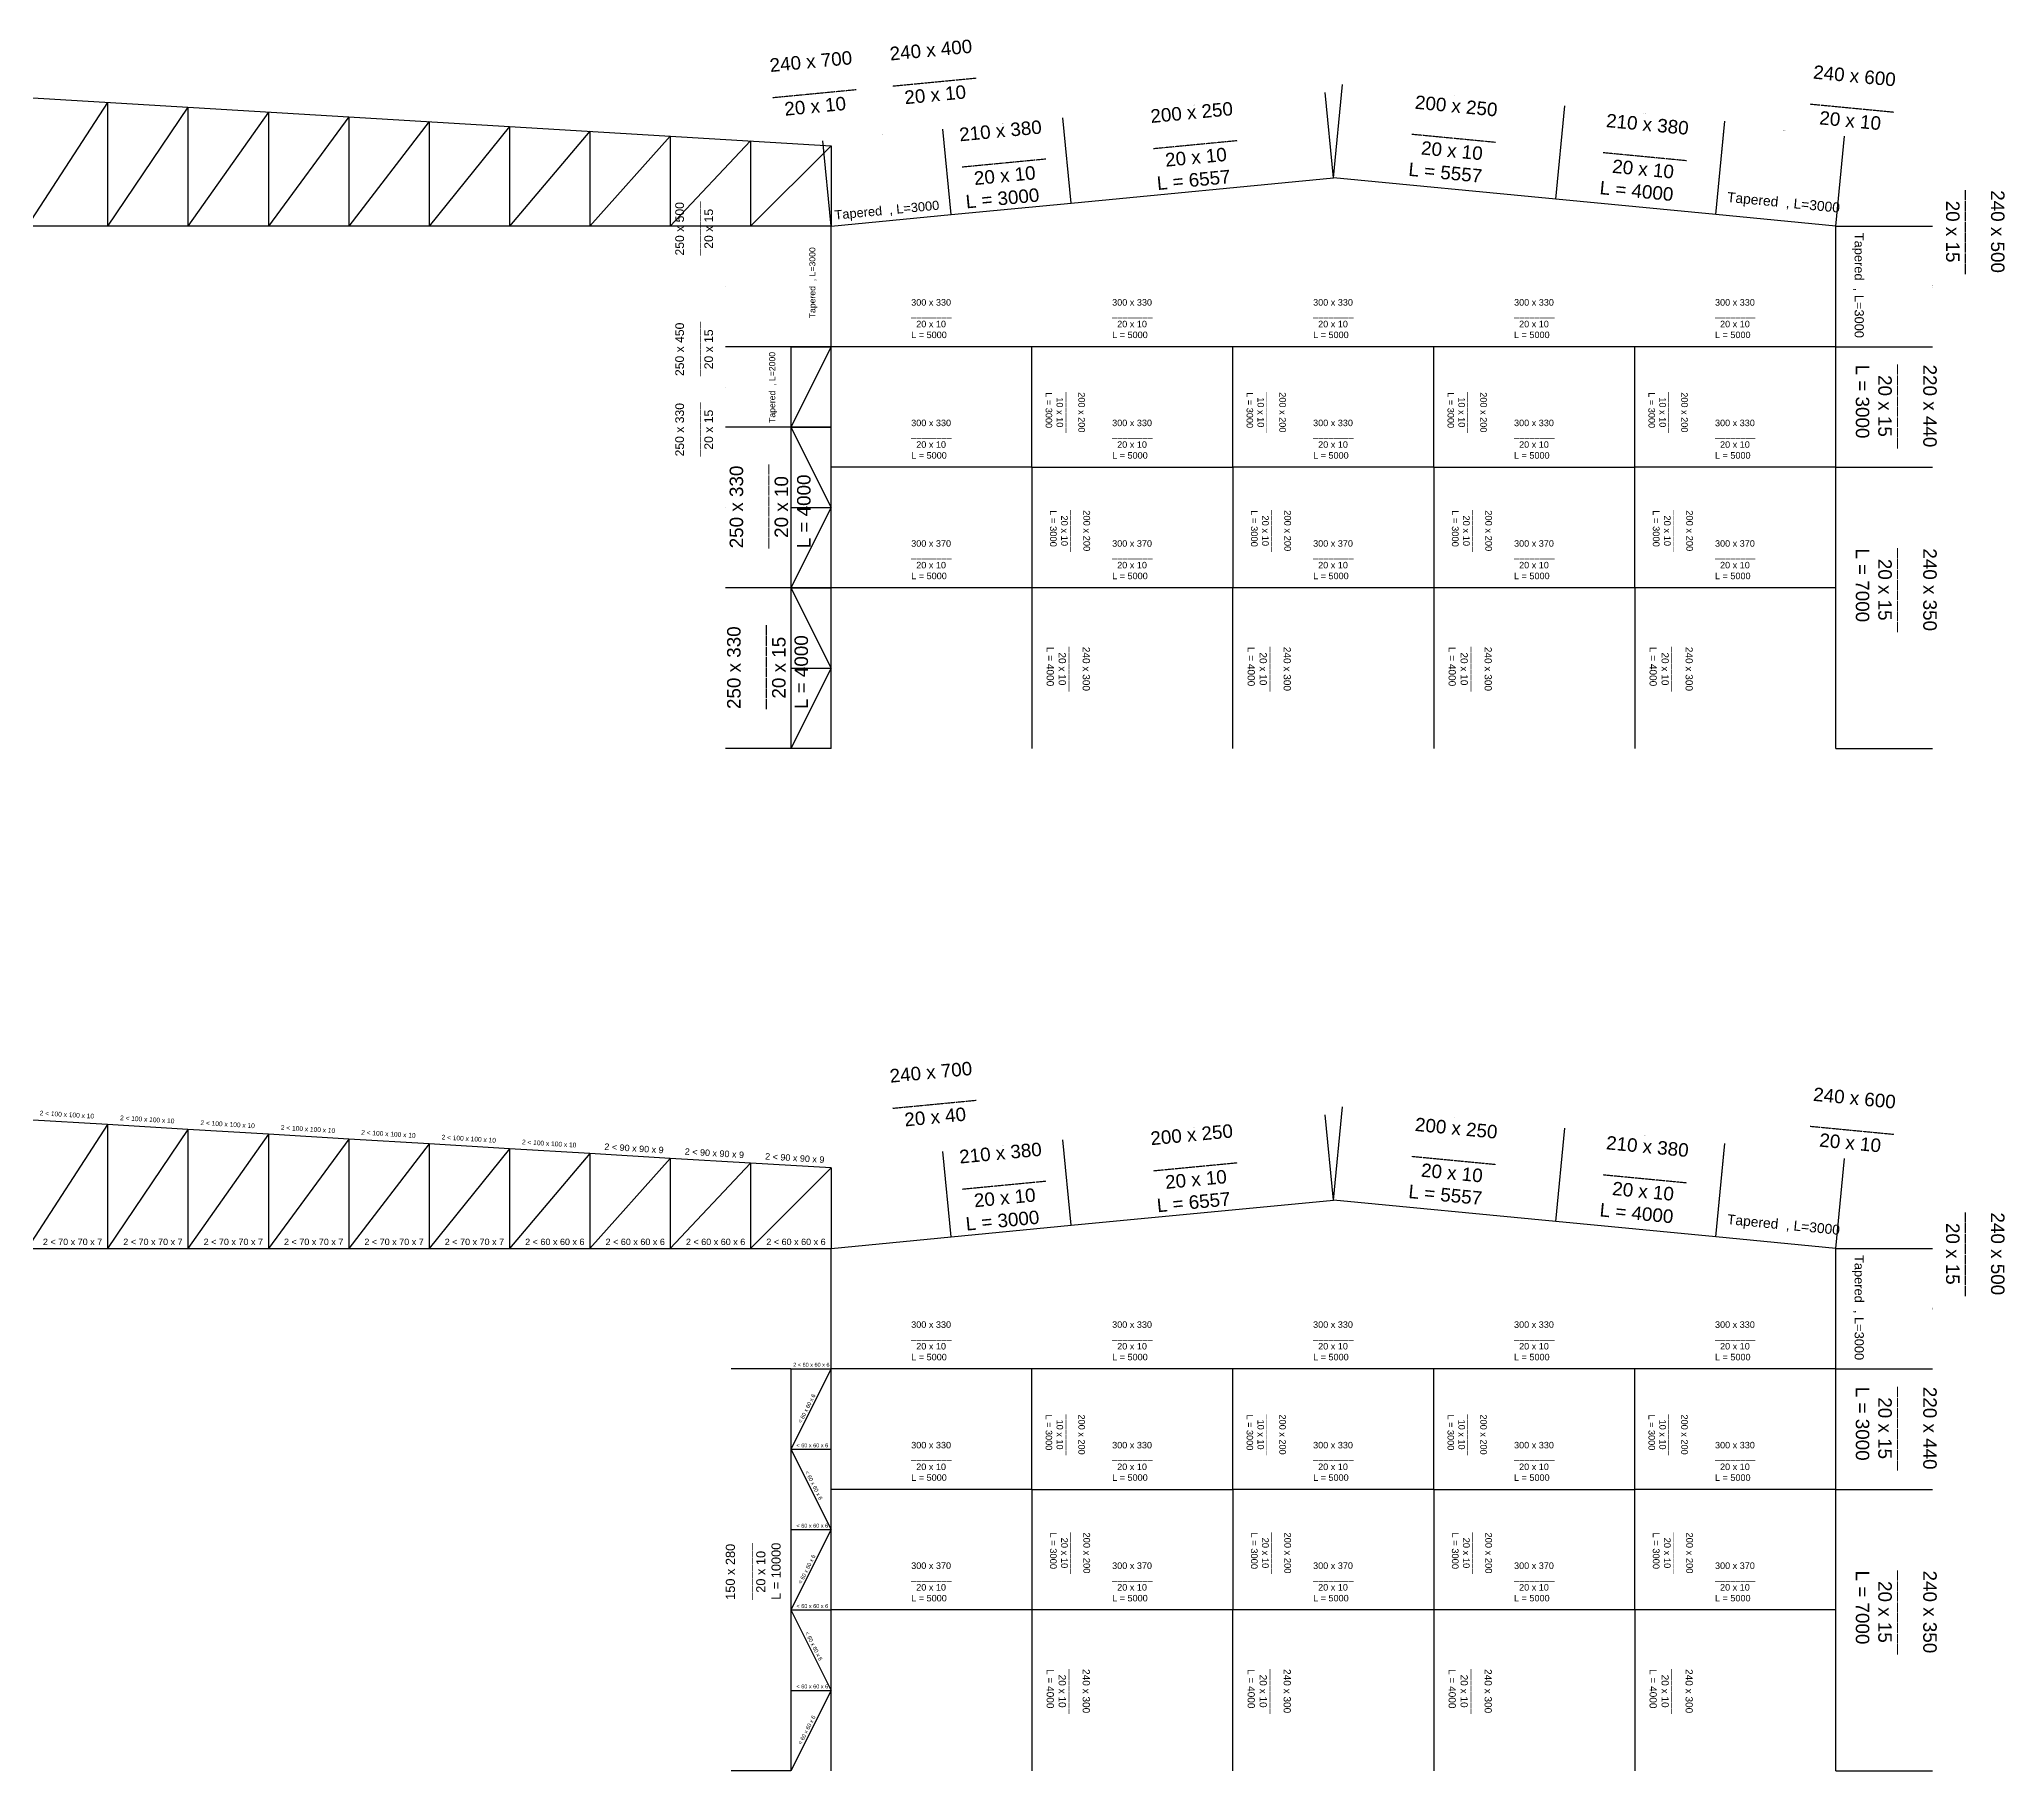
# Model space of a CAD drawing. Header units: inches. Extents: x 539545 to 636380, y 187858 to 261073.
# Drawn here: x 587478 to 636380, y 217930 to 261020 of the extents above; entities that cross this region are included whole.
import ezdxf

# ---------------------------------------------------------------- set-up
doc = ezdxf.new("R2010")
doc.units = ezdxf.units.IN
doc.header["$MEASUREMENT"] = 0
doc.layers.add('initial layout', color=7, linetype='Continuous')
doc.layers.add('sections', color=3, linetype='Continuous')
doc.styles.get("Standard").update_dxf_attribs({"font": 'arial.ttf'})
doc.dimstyles.new('section', dxfattribs={"dimtxt": 1e-05, "dimasz": 15, "dimexe": 0.0625, "dimexo": 0.0625, "dimgap": 10, "dimtad": 0, "dimtoh": 1, "dimzin": 0, "dimdsep": 46, "dimtxsty": 'Standard', "dimblk": 'OBLIQUE', "dimcen": 0.09, "dimsd1": 1, "dimsd2": 1, "dimclrd": 256, "dimclre": 256, "dimclrt": 256, "dimadec": 0, "dimazin": 0, "dimtfac": 1, "dimtofl": 0, "dimtmove": 0, "dimatfit": 3, "dimfxl": 1, "dimtfillclr": 256, "dimtolj": 1, "dimtzin": 0, "dimlwe": -1, "dimarcsym": 0})

# ---------------------------------------------------------------- blocks, each defined once
blk = doc.blocks.new('*D250')
at = {"layer": 'Defpoints', "color": 0}
for p in [(604552, 247370), (607177, 247370), (607177, 243370)]:
    blk.add_point(p, dxfattribs=at)
at = {"layer": 'sections', "transparency": 16777216}
for p, q in [((607177, 247370), (604552, 247370)), ((607177, 243370), (604552, 243370))]:
    blk.add_line(p, q, dxfattribs=at)
at = {"layer": 'sections', "transparency": 16777216, "insert": (604552, 245370), "char_height": 0.00001, "attachment_point": 5, "rotation": 90}
blk.add_mtext('\\A1;4000.00', dxfattribs=at)
blk = doc.blocks.new('_Oblique')
at = {"color": 0, "linetype": 'ByBlock', "lineweight": -2}
blk.add_line((-0.5, -0.5), (0.5, 0.5), dxfattribs=at)
blk = doc.blocks.new('*D247')
at = {"layer": 'Defpoints', "color": 0}
for p in [(609959, 258782), (607177, 256370), (610163, 256657)]:
    blk.add_point(p, dxfattribs=at)
at = {"layer": 'sections', "transparency": 16777216}
for p, q in [((610163, 256657), (609959, 258782)), ((607177, 256370), (606973, 258496))]:
    blk.add_line(p, q, dxfattribs=at)
at = {"layer": 'sections', "transparency": 16777216, "insert": (608466, 258639), "char_height": 10, "attachment_point": 5, "rotation": 5.4836}
blk.add_mtext('\\A1;3000.00', dxfattribs=at)
blk = doc.blocks.new('*D248')
at = {"layer": 'Defpoints', "color": 0}
for p in [(612946, 259069), (613150, 256944), (610163, 256657)]:
    blk.add_point(p, dxfattribs=at)
at = {"layer": 'sections', "transparency": 16777216}
for p, q in [((610163, 256657), (609959, 258782)), ((613150, 256944), (612946, 259069))]:
    blk.add_line(p, q, dxfattribs=at)
at = {"layer": 'sections', "transparency": 16777216, "insert": (611452, 258926), "char_height": 10, "attachment_point": 5, "rotation": 5.4836}
blk.add_mtext('\\A1;3000.00', dxfattribs=at)
blk = doc.blocks.new('*D249')
at = {"layer": 'Defpoints', "color": 0}
for p in [(619473, 259696), (619677, 257570), (613150, 256944)]:
    blk.add_point(p, dxfattribs=at)
at = {"layer": 'sections', "transparency": 16777216}
for p, q in [((619677, 257570), (619473, 259696)), ((613150, 256944), (612946, 259069))]:
    blk.add_line(p, q, dxfattribs=at)
at = {"layer": 'sections', "transparency": 16777216, "insert": (616209, 259382), "char_height": 10, "attachment_point": 5, "rotation": 5.4836}
blk.add_mtext('\\A1;6557.47', dxfattribs=at)
blk = doc.blocks.new('*D254')
at = {"layer": 'Defpoints', "color": 0}
for p in [(632392, 258610), (629191, 256657), (632177, 256370)]:
    blk.add_point(p, dxfattribs=at)
at = {"layer": 'sections', "transparency": 16777216}
for p, q in [((629191, 256657), (629406, 258896)), ((632177, 256370), (632392, 258610))]:
    blk.add_line(p, q, dxfattribs=at)
at = {"layer": 'sections', "transparency": 16777216, "insert": (630899, 258753), "char_height": 10, "attachment_point": 5, "rotation": 354.5164}
blk.add_mtext('\\A1;3000.00', dxfattribs=at)
blk = doc.blocks.new('*D259')
at = {"layer": 'Defpoints', "color": 0}
for p in [(625432, 259364), (625209, 257039), (629191, 256657)]:
    blk.add_point(p, dxfattribs=at)
at = {"layer": 'sections', "transparency": 16777216}
for p, q in [((625209, 257039), (625432, 259364)), ((629191, 256657), (629414, 258982))]:
    blk.add_line(p, q, dxfattribs=at)
at = {"layer": 'sections', "transparency": 16777216, "insert": (627423, 259173), "char_height": 10, "attachment_point": 5, "rotation": 354.5164}
blk.add_mtext('\\A1;4000.00', dxfattribs=at)
blk = doc.blocks.new('*D260')
at = {"layer": 'Defpoints', "color": 0}
for p in [(619900, 259896), (619677, 257570), (625209, 257039)]:
    blk.add_point(p, dxfattribs=at)
at = {"layer": 'sections', "transparency": 16777216}
for p, q in [((619677, 257570), (619900, 259896)), ((625209, 257039), (625432, 259365))]:
    blk.add_line(p, q, dxfattribs=at)
at = {"layer": 'sections', "transparency": 16777216, "insert": (622666, 259630), "char_height": 10, "attachment_point": 5, "rotation": 354.5164}
blk.add_mtext('\\A1;5557.47', dxfattribs=at)
blk = doc.blocks.new('*D264')
at = {"layer": 'Defpoints', "color": 0}
for p in [(632177, 253370), (634587, 253370), (632177, 250370)]:
    blk.add_point(p, dxfattribs=at)
at = {"layer": 'sections', "transparency": 16777216}
for p, q in [((632177, 253370), (634587, 253370)), ((632177, 250370), (634587, 250370))]:
    blk.add_line(p, q, dxfattribs=at)
at = {"layer": 'sections', "transparency": 16777216, "insert": (634587, 251870), "char_height": 10, "attachment_point": 5, "rotation": 90}
blk.add_mtext('\\A1;3000.00', dxfattribs=at)
blk = doc.blocks.new('*D265')
at = {"layer": 'Defpoints', "color": 0}
for p in [(632177, 256370), (634587, 256370), (632177, 253370)]:
    blk.add_point(p, dxfattribs=at)
at = {"layer": 'sections', "transparency": 16777216}
for p, q in [((632177, 256370), (634587, 256370)), ((632177, 253370), (634587, 253370))]:
    blk.add_line(p, q, dxfattribs=at)
at = {"layer": 'sections', "transparency": 16777216, "insert": (634587, 254870), "char_height": 10, "attachment_point": 5, "rotation": 90}
blk.add_mtext('\\A1;3000.00', dxfattribs=at)
blk = doc.blocks.new('*D266')
at = {"layer": 'Defpoints', "color": 0}
for p in [(604552, 251370), (607177, 251370), (607177, 247370)]:
    blk.add_point(p, dxfattribs=at)
at = {"layer": 'sections', "transparency": 16777216}
for p, q in [((607177, 251370), (604552, 251370)), ((607177, 247370), (604552, 247370))]:
    blk.add_line(p, q, dxfattribs=at)
at = {"layer": 'sections', "transparency": 16777216, "insert": (604552, 249370), "char_height": 10, "attachment_point": 5, "rotation": 90}
blk.add_mtext('\\A1;4000.00', dxfattribs=at)
blk = doc.blocks.new('*D267')
at = {"layer": 'Defpoints', "color": 0}
for p in [(604552, 253370), (607177, 253370), (607177, 251370)]:
    blk.add_point(p, dxfattribs=at)
at = {"layer": 'sections', "transparency": 16777216}
for p, q in [((607177, 253370), (604552, 253370)), ((607177, 251370), (604552, 251370))]:
    blk.add_line(p, q, dxfattribs=at)
at = {"layer": 'sections', "transparency": 16777216, "insert": (604552, 252370), "char_height": 10, "attachment_point": 5, "rotation": 90}
blk.add_mtext('\\A1;2000.00', dxfattribs=at)
blk = doc.blocks.new('*D268')
at = {"layer": 'Defpoints', "color": 0}
for p in [(604552, 256370), (607177, 256370), (607177, 253370)]:
    blk.add_point(p, dxfattribs=at)
at = {"layer": 'sections', "transparency": 16777216}
for p, q in [((607177, 256370), (604552, 256370)), ((607177, 253370), (604552, 253370))]:
    blk.add_line(p, q, dxfattribs=at)
at = {"layer": 'sections', "transparency": 16777216, "insert": (604552, 254870), "char_height": 10, "attachment_point": 5, "rotation": 90}
blk.add_mtext('\\A1;3000.00', dxfattribs=at)
blk = doc.blocks.new('*D270')
at = {"layer": 'Defpoints', "color": 0}
for p in [(632177, 250370), (634587, 250370), (632177, 243370)]:
    blk.add_point(p, dxfattribs=at)
at = {"layer": 'sections', "transparency": 16777216}
for p, q in [((632177, 250370), (634587, 250370)), ((632177, 243370), (634587, 243370))]:
    blk.add_line(p, q, dxfattribs=at)
at = {"layer": 'sections', "transparency": 16777216, "insert": (634587, 246870), "char_height": 10, "attachment_point": 5, "rotation": 90}
blk.add_mtext('\\A1;7000.00', dxfattribs=at)
blk = doc.blocks.new('*D273')
at = {"layer": 'Defpoints', "color": 0}
for p in [(612946, 233629), (613150, 231504), (610163, 231217)]:
    blk.add_point(p, dxfattribs=at)
at = {"layer": 'sections', "transparency": 16777216}
for p, q in [((610163, 231217), (609959, 233342)), ((613150, 231504), (612946, 233629))]:
    blk.add_line(p, q, dxfattribs=at)
at = {"layer": 'sections', "transparency": 16777216, "insert": (611452, 233486), "char_height": 10, "attachment_point": 5, "rotation": 5.4836}
blk.add_mtext('\\A1;3000.00', dxfattribs=at)
blk = doc.blocks.new('*D274')
at = {"layer": 'Defpoints', "color": 0}
for p in [(619473, 234256), (619677, 232130), (613150, 231504)]:
    blk.add_point(p, dxfattribs=at)
at = {"layer": 'sections', "transparency": 16777216}
for p, q in [((619677, 232130), (619473, 234256)), ((613150, 231504), (612946, 233629))]:
    blk.add_line(p, q, dxfattribs=at)
at = {"layer": 'sections', "transparency": 16777216, "insert": (616209, 233942), "char_height": 10, "attachment_point": 5, "rotation": 5.4836}
blk.add_mtext('\\A1;6557.47', dxfattribs=at)
blk = doc.blocks.new('*D275')
at = {"layer": 'Defpoints', "color": 0}
for p in [(632392, 233170), (629191, 231217), (632177, 230930)]:
    blk.add_point(p, dxfattribs=at)
at = {"layer": 'sections', "transparency": 16777216}
for p, q in [((629191, 231217), (629406, 233456)), ((632177, 230930), (632392, 233170))]:
    blk.add_line(p, q, dxfattribs=at)
at = {"layer": 'sections', "transparency": 16777216, "insert": (630899, 233313), "char_height": 10, "attachment_point": 5, "rotation": 354.5164}
blk.add_mtext('\\A1;3000.00', dxfattribs=at)
blk = doc.blocks.new('*D279')
at = {"layer": 'Defpoints', "color": 0}
for p in [(625432, 233924), (625209, 231599), (629191, 231217)]:
    blk.add_point(p, dxfattribs=at)
at = {"layer": 'sections', "transparency": 16777216}
for p, q in [((625209, 231599), (625432, 233924)), ((629191, 231217), (629414, 233542))]:
    blk.add_line(p, q, dxfattribs=at)
at = {"layer": 'sections', "transparency": 16777216, "insert": (627423, 233733), "char_height": 10, "attachment_point": 5, "rotation": 354.5164}
blk.add_mtext('\\A1;4000.00', dxfattribs=at)
blk = doc.blocks.new('*D281')
at = {"layer": 'Defpoints', "color": 0}
for p in [(619900, 234455), (619677, 232130), (625209, 231599)]:
    blk.add_point(p, dxfattribs=at)
at = {"layer": 'sections', "transparency": 16777216}
for p, q in [((619677, 232130), (619900, 234456)), ((625209, 231599), (625432, 233924))]:
    blk.add_line(p, q, dxfattribs=at)
at = {"layer": 'sections', "transparency": 16777216, "insert": (622666, 234190), "char_height": 10, "attachment_point": 5, "rotation": 354.5164}
blk.add_mtext('\\A1;5557.47', dxfattribs=at)
blk = doc.blocks.new('*D282')
at = {"layer": 'Defpoints', "color": 0}
for p in [(632177, 227930), (634587, 227930), (632177, 224930)]:
    blk.add_point(p, dxfattribs=at)
at = {"layer": 'sections', "transparency": 16777216}
for p, q in [((632177, 227930), (634587, 227930)), ((632177, 224930), (634587, 224930))]:
    blk.add_line(p, q, dxfattribs=at)
at = {"layer": 'sections', "transparency": 16777216, "insert": (634587, 226430), "char_height": 10, "attachment_point": 5, "rotation": 90}
blk.add_mtext('\\A1;3000.00', dxfattribs=at)
blk = doc.blocks.new('*D283')
at = {"layer": 'Defpoints', "color": 0}
for p in [(632177, 230930), (634587, 230930), (632177, 227930)]:
    blk.add_point(p, dxfattribs=at)
at = {"layer": 'sections', "transparency": 16777216}
for p, q in [((632177, 230930), (634587, 230930)), ((632177, 227930), (634587, 227930))]:
    blk.add_line(p, q, dxfattribs=at)
at = {"layer": 'sections', "transparency": 16777216, "insert": (634587, 229430), "char_height": 10, "attachment_point": 5, "rotation": 90}
blk.add_mtext('\\A1;3000.00', dxfattribs=at)
blk = doc.blocks.new('*D292')
at = {"layer": 'Defpoints', "color": 0}
for p in [(632177, 224930), (634587, 224930), (632177, 217930)]:
    blk.add_point(p, dxfattribs=at)
at = {"layer": 'sections', "transparency": 16777216}
for p, q in [((632177, 224930), (634587, 224930)), ((632177, 217930), (634587, 217930))]:
    blk.add_line(p, q, dxfattribs=at)
at = {"layer": 'sections', "transparency": 16777216, "insert": (634587, 221430), "char_height": 10, "attachment_point": 5, "rotation": 90}
blk.add_mtext('\\A1;7000.00', dxfattribs=at)
blk = doc.blocks.new('*D296')
at = {"layer": 'Defpoints', "color": 0}
for p in [(604690, 227930), (606177, 227930), (606177, 217930)]:
    blk.add_point(p, dxfattribs=at)
at = {"layer": 'sections', "transparency": 16777216}
for p, q in [((606177, 227930), (604690, 227930)), ((606177, 217930), (604690, 217930))]:
    blk.add_line(p, q, dxfattribs=at)
at = {"layer": 'sections', "transparency": 16777216, "insert": (604690, 222930), "char_height": 10, "attachment_point": 5, "rotation": 90}
blk.add_mtext('\\A1;10000.00', dxfattribs=at)

msp = doc.modelspace()

# ---------------------------------------------------------------- linework, layer by layer
at = {"layer": 'initial layout'}
for p, q in [((587176.999, 259570.366), (607176.999, 258370.366)), ((589176.999, 259450.366), (587176.999, 256370.366)), ((589176.999, 259450.366), (589176.999, 256370.366)), ((591176.999, 259330.366), (589176.999, 256370.366)), ((591176.999, 259330.366), (591176.999, 256370.366)), ((593176.999, 259210.366), (591176.999, 256370.366)), ((593176.999, 259210.366), (593176.999, 256370.366)), ((595176.999, 259090.366), (593176.999, 256370.366)), ((595176.999, 259090.366), (595176.999, 256370.366)), ((597176.999, 258970.366), (595176.999, 256370.366)), ((597176.999, 258970.366), (597176.999, 256370.366)), ((599176.999, 258850.366), (597176.999, 256370.366)), ((599176.999, 258850.366), (599176.999, 256370.366)), ((601176.999, 258730.366), (599176.999, 256370.366)), ((601176.999, 258730.366), (601176.999, 256370.366)), ((603176.999, 258610.366), (601176.999, 256370.366)), ((603176.999, 258610.366), (603176.999, 256370.366)), ((605176.999, 258490.366), (603176.999, 256370.366)), ((605176.999, 258490.366), (605176.999, 256370.366)), ((607176.999, 258370.366), (605176.999, 256370.366)), ((607176.999, 258370.366), (607176.999, 256370.366)), ((613149.541, 256943.73), (619676.999, 257570.366)), ((625209.034, 257039.291), (619676.999, 257570.366)), ((610163.27, 256657.048), (613149.541, 256943.73)), ((629190.728, 256657.048), (625209.034, 257039.291)), ((607176.999, 256370.366), (567176.999, 256370.366)), ((607176.999, 256370.366), (610163.27, 256657.048)), ((607176.999, 253370.366), (607176.999, 256370.366)), ((632176.999, 256370.366), (629190.728, 256657.048)), ((632176.999, 253370.366), (632176.999, 256370.366)), ((606176.999, 253370.366), (607176.999, 253370.366)), ((607176.999, 253370.366), (606176.999, 251370.366)), ((606176.999, 253370.366), (606176.999, 243370.366)), ((606176.999, 253370.366), (606176.999, 243370.366)), ((607176.999, 251370.366), (607176.999, 253370.366)), ((612176.999, 253370.366), (607176.999, 253370.366)), ((612176.999, 250370.366), (612176.999, 253370.366)), ((617176.999, 253370.366), (612176.999, 253370.366)), ((617176.999, 250370.366), (617176.999, 253370.366)), ((622176.999, 253370.366), (617176.999, 253370.366)), ((622176.999, 250370.366), (622176.999, 253370.366)), ((627176.999, 253370.366), (622176.999, 253370.366)), ((627176.999, 250370.366), (627176.999, 253370.366)), ((632176.999, 253370.366), (627176.999, 253370.366)), ((632176.999, 250370.366), (632176.999, 253370.366)), ((606176.999, 251370.366), (607176.999, 251370.366)), ((606176.999, 251370.366), (607176.999, 249370.366)), ((607176.999, 247370.366), (607176.999, 251370.366)), ((612176.999, 250370.366), (607176.999, 250370.366)), ((612176.999, 250370.366), (612176.999, 247370.366)), ((612176.999, 250370.366), (612176.999, 247370.366)), ((612176.999, 250370.366), (617176.999, 250370.366)), ((617176.999, 250370.366), (617176.999, 247370.366)), ((617176.999, 250370.366), (617176.999, 247370.366)), ((622176.999, 250370.366), (617176.999, 250370.366)), ((622176.999, 250370.366), (622176.999, 247370.366)), ((622176.999, 250370.366), (622176.999, 247370.366)), ((622176.999, 250370.366), (627176.999, 250370.366)), ((632176.999, 250370.366), (627176.999, 250370.366)), ((627176.999, 247370.366), (627176.999, 250370.366)), ((632176.999, 243370.366), (632176.999, 250370.366)), ((606176.999, 249370.366), (607176.999, 249370.366)), ((607176.999, 249370.366), (606176.999, 247370.366)), ((606176.999, 247370.366), (605176.999, 247370.366)), ((606176.999, 247370.366), (607176.999, 247370.366)), ((606176.999, 247370.366), (607176.999, 245370.366)), ((607176.999, 243370.366), (607176.999, 247370.366)), ((612176.999, 247370.366), (607176.999, 247370.366)), ((612176.999, 247370.366), (612176.999, 243370.366)), ((617176.999, 247370.366), (612176.999, 247370.366)), ((617176.999, 243370.366), (617176.999, 247370.366)), ((622176.999, 247370.366), (617176.999, 247370.366)), ((622176.999, 247370.366), (622176.999, 243370.366)), ((627176.999, 247370.366), (622176.999, 247370.366)), ((632176.999, 247370.366), (627176.999, 247370.366)), ((627176.999, 247370.366), (627176.999, 243370.366)), ((606176.999, 245370.366), (607176.999, 245370.366)), ((607176.999, 245370.366), (606176.999, 243370.366)), ((589176.999, 234010.301), (587176.999, 234130.301)), ((589176.999, 234010.301), (587176.999, 230930.301)), ((589176.999, 234010.301), (589176.999, 230930.301)), ((591176.999, 233890.301), (589176.999, 234010.301)), ((591176.999, 233890.301), (589176.999, 230930.301)), ((591176.999, 233890.301), (591176.999, 230930.301)), ((593176.999, 233770.301), (591176.999, 233890.301)), ((593176.999, 233770.301), (591176.999, 230930.301)), ((593176.999, 233770.301), (593176.999, 230930.301)), ((595176.999, 233650.301), (593176.999, 233770.301)), ((595176.999, 233650.301), (593176.999, 230930.301)), ((595176.999, 233650.301), (595176.999, 230930.301)), ((597176.999, 233530.301), (595176.999, 233650.301)), ((597176.999, 233530.301), (595176.999, 230930.301)), ((597176.999, 233530.301), (597176.999, 230930.301)), ((599176.999, 233410.301), (597176.999, 233530.301)), ((599176.999, 233410.301), (597176.999, 230930.301)), ((599176.999, 233410.301), (599176.999, 230930.301)), ((601176.999, 233290.301), (599176.999, 233410.301)), ((601176.999, 233290.301), (599176.999, 230930.301)), ((601176.999, 233290.301), (601176.999, 230930.301)), ((603176.999, 233170.301), (601176.999, 233290.301)), ((603176.999, 233170.301), (601176.999, 230930.301)), ((603176.999, 233170.301), (603176.999, 230930.301)), ((605176.999, 233050.301), (603176.999, 233170.301)), ((605176.999, 233050.301), (603176.999, 230930.301)), ((605176.999, 233050.301), (605176.999, 230930.301)), ((607176.999, 232930.301), (605176.999, 233050.301)), ((607176.999, 232930.301), (605176.999, 230930.301)), ((607176.999, 232930.301), (607176.999, 230930.301)), ((613149.541, 231503.665), (619676.999, 232130.301)), ((625209.034, 231599.225), (619676.999, 232130.301)), ((610163.27, 231216.983), (613149.541, 231503.665)), ((629190.728, 231216.983), (625209.034, 231599.225)), ((587176.999, 230930.301), (589176.999, 230930.301)), ((589176.999, 230930.301), (591176.999, 230930.301)), ((591176.999, 230930.301), (593176.999, 230930.301)), ((593176.999, 230930.301), (595176.999, 230930.301)), ((595176.999, 230930.301), (597176.999, 230930.301)), ((597176.999, 230930.301), (599176.999, 230930.301)), ((599176.999, 230930.301), (601176.999, 230930.301)), ((601176.999, 230930.301), (603176.999, 230930.301)), ((603176.999, 230930.301), (605176.999, 230930.301)), ((605176.999, 230930.301), (607176.999, 230930.301)), ((607176.999, 230930.301), (610163.27, 231216.983)), ((607176.999, 227930.301), (607176.999, 230930.301)), ((632176.999, 230930.301), (629190.728, 231216.983)), ((632176.999, 227930.301), (632176.999, 230930.301)), ((606176.999, 227930.301), (607176.999, 227930.301)), ((607176.999, 227930.301), (606176.999, 225930.301)), ((606176.999, 227930.301), (606176.999, 217930.301)), ((606176.999, 227930.301), (606176.999, 217930.301)), ((607176.999, 225930.301), (607176.999, 227930.301)), ((612176.999, 227930.301), (607176.999, 227930.301)), ((612176.999, 224930.301), (612176.999, 227930.301)), ((617176.999, 227930.301), (612176.999, 227930.301)), ((617176.999, 224930.301), (617176.999, 227930.301)), ((622176.999, 227930.301), (617176.999, 227930.301)), ((622176.999, 224930.301), (622176.999, 227930.301)), ((627176.999, 227930.301), (622176.999, 227930.301)), ((627176.999, 224930.301), (627176.999, 227930.301)), ((632176.999, 227930.301), (627176.999, 227930.301)), ((632176.999, 224930.301), (632176.999, 227930.301)), ((606176.999, 225930.301), (607176.999, 225930.301)), ((606176.999, 225930.301), (607176.999, 223930.301)), ((607176.999, 221930.301), (607176.999, 225930.301)), ((612176.999, 224930.301), (607176.999, 224930.301)), ((612176.999, 224930.301), (612176.999, 221930.301)), ((612176.999, 224930.301), (612176.999, 221930.301)), ((612176.999, 224930.301), (617176.999, 224930.301)), ((622176.999, 224930.301), (617176.999, 224930.301)), ((617176.999, 224930.301), (617176.999, 221930.301)), ((617176.999, 224930.301), (617176.999, 221930.301)), ((622176.999, 224930.301), (622176.999, 221930.301)), ((622176.999, 224930.301), (622176.999, 221930.301)), ((622176.999, 224930.301), (627176.999, 224930.301)), ((632176.999, 224930.301), (627176.999, 224930.301)), ((627176.999, 221930.301), (627176.999, 224930.301)), ((632176.999, 217930.301), (632176.999, 224930.301)), ((606176.999, 223930.301), (607176.999, 223930.301)), ((607176.999, 223930.301), (606176.999, 221930.301)), ((606176.999, 221930.301), (607176.999, 221930.301)), ((606176.999, 221930.301), (607176.999, 219930.301)), ((612176.999, 221930.301), (607176.999, 221930.301)), ((607176.999, 217930.301), (607176.999, 221930.301)), ((612176.999, 221930.301), (612176.999, 217930.301)), ((617176.999, 221930.301), (612176.999, 221930.301)), ((622176.999, 221930.301), (617176.999, 221930.301)), ((617176.999, 217930.301), (617176.999, 221930.301)), ((622176.999, 221930.301), (622176.999, 217930.301)), ((627176.999, 221930.301), (622176.999, 221930.301)), ((632176.999, 221930.301), (627176.999, 221930.301)), ((627176.999, 221930.301), (627176.999, 217930.301)), ((606176.999, 219930.301), (607176.999, 219930.301)), ((607176.999, 219930.301), (606176.999, 217930.301))]:
    msp.add_line(p, q, dxfattribs=at)

# ---------------------------------------------------------------- texts
at = {"layer": 'sections'}
for s, height, rotation, p in [('Tapered  , L=3000', 228.35228, 5.4835904, (607275.231, 256531.571)), ('Tapered  , L=3000', 246.10008, 354.5164096, (629462.167, 256974.898)), ('Tapered  , L=3000', 154.26103, 90, (606788.584, 254077.266)), ('Tapered  , L=3000', 228.35228, 270, (632645.485, 256203.319)), ('Tapered  , L=2000', 154.26103, 90, (605788.97, 251473.06)), ('2 < 100 x 100 x 10', 117.42551, 356.5663696, (587484.757, 234240.872)), ('2 < 100 x 100 x 10', 117.42551, 356.5663696, (589484.757, 234120.872)), ('2 < 100 x 100 x 10', 117.42551, 356.5663696, (591484.757, 234000.872)), ('2 < 100 x 100 x 10', 117.42551, 356.5663696, (593484.757, 233880.872)), ('2 < 100 x 100 x 10', 117.42551, 356.5663696, (595484.757, 233760.872)), ('2 < 100 x 100 x 10', 117.42551, 356.5663696, (597484.757, 233640.872)), ('2 < 100 x 100 x 10', 117.42551, 356.5663696, (599484.757, 233520.872)), ('2 < 90 x 90 x 9', 160.41277, 356.5663696, (601533.74, 233383.139)), ('2 < 90 x 90 x 9', 160.41277, 356.5663696, (603533.74, 233263.139)), ('2 < 90 x 90 x 9', 160.41277, 356.5663696, (605533.74, 233143.139)), ('Tapered  , L=3000', 246.10008, 354.5164096, (629462.167, 231534.832)), ('2 < 70 x 70 x 7', 160.41277, 0, (587566.666, 231011.684)), ('2 < 70 x 70 x 7', 160.41277, 0, (589566.666, 231011.684)), ('2 < 70 x 70 x 7', 160.41277, 0, (591566.666, 231011.684)), ('2 < 70 x 70 x 7', 160.41277, 0, (593566.666, 231011.684)), ('2 < 70 x 70 x 7', 160.41277, 0, (595566.666, 231011.684)), ('2 < 70 x 70 x 7', 160.41277, 0, (597566.666, 231011.684)), ('2 < 60 x 60 x 6', 160.41277, 0, (599566.666, 231011.684)), ('2 < 60 x 60 x 6', 160.41277, 0, (601566.666, 231011.684)), ('2 < 60 x 60 x 6', 160.41277, 0, (603566.666, 231011.684)), ('2 < 60 x 60 x 6', 160.41277, 0, (605566.666, 231011.684)), ('Tapered  , L=3000', 228.35228, 270, (632645.485, 230763.253)), ('2 < 60 x 60 x 6', 98.14202, 0, (606236.451, 227983.751)), (' < 60 x 60 x 6', 98.14202, 63.4349488, (606425.369, 226534.59)), (' < 60 x 60 x 6', 98.14202, 0, (606279.45, 225978.497)), (' < 60 x 60 x 6', 98.14202, 296.5650512, (606512.876, 225396.676)), (' < 60 x 60 x 6', 98.14202, 0, (606279.45, 223978.497)), (' < 60 x 60 x 6', 98.14202, 63.4349488, (606425.369, 222534.59)), (' < 60 x 60 x 6', 98.14202, 0, (606279.45, 221978.497)), (' < 60 x 60 x 6', 98.14202, 296.5650512, (606512.876, 221396.676)), (' < 60 x 60 x 6', 98.14202, 0, (606279.45, 219978.497)), (' < 60 x 60 x 6', 98.14202, 63.4349488, (606425.369, 218534.59))]:
    msp.add_text(s, height=height, rotation=rotation, dxfattribs=at).set_placement(p)
at = {"layer": 'sections', "attachment_point": 1}
for s, width, gutter_width, insert, char_height, rotation in [('240 x 700\\P________\\P  20 x 10', 2043.53838, 1676.963, (605635.166, 260538.534), 335.3927, 5.4835904), ('240 x 400\\P________\\P  20 x 10', 2043.53838, 1676.963, (608621.431, 260825.279), 335.3927, 5.4835904), ('240 x 600\\P________\\P  20 x 10', 2043.53838, 1676.963, (631635.28, 260376.675), 335.3927, 354.5164096), ('200 x 250\\P________\\P  20 x 10\\PL = 6557', 2043.53838, 1676.963, (615109.236, 259270.215), 335.3927, 5.4835904), ('200 x 250\\P________\\P  20 x 10\\PL = 5557', 2043.53838, 1676.963, (621725.632, 259627.73), 335.3927, 354.5164096), ('210 x 380\\P________\\P  20 x 10\\PL = 3000', 2043.53838, 1676.963, (610352.371, 258813.556), 335.3927, 5.4835904), ('210 x 380\\P________\\P  20 x 10\\PL = 4000', 2043.53838, 1676.963, (626482.496, 259171.071), 335.3927, 354.5164096), ('240 x 500\\P________\\P  20 x 15', 2043.53838, 1676.963, (636374.704, 257263.278), 335.3927, 270), ('250 x 500\\P________\\P  20 x 15', 1320.51882, 1083.641, (603301.658, 255638.901), 216.7282, 90), ('250 x 450\\P________\\P  20 x 15', 1320.51882, 1083.641, (603301.72, 252638.901), 216.7282, 90), ('220 x 440\\P________\\P  20 x 15\\PL = 3000', 2043.53838, 1676.963, (634688.07, 252923.461), 335.3927, 270), ('250 x 330\\P________\\P  20 x 15', 1320.51882, 1083.641, (603301.72, 250638.901), 216.7282, 90), ('200 x 200\\P________\\P  10 x 10\\PL = 3000', 993.66214, 815.417, (613494.842, 252235.89), 163.0833, 270), ('200 x 200\\P________\\P  10 x 10\\PL = 3000', 993.66214, 815.417, (618494.842, 252235.89), 163.0833, 270), ('200 x 200\\P________\\P  10 x 10\\PL = 3000', 993.66214, 815.417, (623494.842, 252235.89), 163.0833, 270), ('200 x 200\\P________\\P  10 x 10\\PL = 3000', 993.66214, 815.417, (628494.842, 252235.89), 163.0833, 270), ('250 x 330\\P________\\P  20 x 10\\PL = 4000', 2043.53838, 1676.963, (604654.577, 248351.954), 335.3927, 90), ('200 x 200\\P________\\P  20 x 10\\PL = 3000', 1013.75745, 831.907, (613623.266, 249299.414), 166.3814, 270), ('200 x 200\\P________\\P  20 x 10\\PL = 3000', 1013.75745, 831.907, (618623.266, 249299.414), 166.3814, 270), ('200 x 200\\P________\\P  20 x 10\\PL = 3000', 1013.75745, 831.907, (623623.266, 249299.414), 166.3814, 270), ('200 x 200\\P________\\P  20 x 10\\PL = 3000', 1013.75745, 831.907, (628623.266, 249299.414), 166.3814, 270), ('240 x 350\\P________\\P  20 x 15\\PL = 7000', 2043.53838, 1676.963, (634688.07, 248350.794), 335.3927, 270), ('250 x 330\\P________\\P  20 x 15\\PL = 4000', 2043.53838, 1676.963, (604591.084, 244351.954), 335.3927, 90), ('240 x 300\\P________\\P  20 x 10\\PL = 4000', 1091.7391, 895.9, (613618.039, 245899.852), 179.18, 270), ('240 x 300\\P________\\P  20 x 10\\PL = 4000', 1091.7391, 895.9, (618618.039, 245899.852), 179.18, 270), ('240 x 300\\P________\\P  20 x 10\\PL = 4000', 1091.7391, 895.9, (623618.039, 245899.852), 179.18, 270), ('240 x 300\\P________\\P  20 x 10\\PL = 4000', 1091.7391, 895.9, (628618.039, 245899.852), 179.18, 270), ('240 x 700\\P________\\P  20 x 40', 2043.53838, 1676.963, (608621.431, 235385.213), 335.3927, 5.4835904), ('240 x 600\\P________\\P  20 x 10', 2043.53838, 1676.963, (631635.28, 234936.609), 335.3927, 354.5164096), ('200 x 250\\P________\\P  20 x 10\\PL = 6557', 2043.53838, 1676.963, (615109.236, 233830.15), 335.3927, 5.4835904), ('200 x 250\\P________\\P  20 x 10\\PL = 5557', 2043.53838, 1676.963, (621725.632, 234187.664), 335.3927, 354.5164096), ('210 x 380\\P________\\P  20 x 10\\PL = 3000', 2043.53838, 1676.963, (610352.371, 233373.491), 335.3927, 5.4835904), ('210 x 380\\P________\\P  20 x 10\\PL = 4000', 2043.53838, 1676.963, (626482.496, 233731.005), 335.3927, 354.5164096), ('240 x 500\\P________\\P  20 x 15', 2043.53838, 1676.963, (636374.704, 231823.212), 335.3927, 270), ('220 x 440\\P________\\P  20 x 15\\PL = 3000', 2043.53838, 1676.963, (634688.07, 227483.395), 335.3927, 270), ('200 x 200\\P________\\P  10 x 10\\PL = 3000', 993.66214, 815.417, (613494.842, 226795.825), 163.0833, 270), ('200 x 200\\P________\\P  10 x 10\\PL = 3000', 993.66214, 815.417, (618494.842, 226795.825), 163.0833, 270), ('200 x 200\\P________\\P  10 x 10\\PL = 3000', 993.66214, 815.417, (623494.842, 226795.825), 163.0833, 270), ('200 x 200\\P________\\P  10 x 10\\PL = 3000', 993.66214, 815.417, (628494.842, 226795.825), 163.0833, 270), ('150 x 280\\P________\\P  20 x 10\\PL = 10000', 1384.85194, 1136.434, (604558.469, 222182.511), 227.2868, 90), ('200 x 200\\P________\\P  20 x 10\\PL = 3000', 1013.75745, 831.907, (613623.266, 223859.348), 166.3814, 270), ('200 x 200\\P________\\P  20 x 10\\PL = 3000', 1013.75745, 831.907, (618623.266, 223859.348), 166.3814, 270), ('200 x 200\\P________\\P  20 x 10\\PL = 3000', 1013.75745, 831.907, (623623.266, 223859.348), 166.3814, 270), ('200 x 200\\P________\\P  20 x 10\\PL = 3000', 1013.75745, 831.907, (628623.266, 223859.348), 166.3814, 270), ('240 x 350\\P________\\P  20 x 15\\PL = 7000', 2043.53838, 1676.963, (634688.07, 222910.728), 335.3927, 270), ('240 x 300\\P________\\P  20 x 10\\PL = 4000', 1091.7391, 895.9, (613618.039, 220459.787), 179.18, 270), ('240 x 300\\P________\\P  20 x 10\\PL = 4000', 1091.7391, 895.9, (618618.039, 220459.787), 179.18, 270), ('240 x 300\\P________\\P  20 x 10\\PL = 4000', 1091.7391, 895.9, (623618.039, 220459.787), 179.18, 270), ('240 x 300\\P________\\P  20 x 10\\PL = 4000', 1091.7391, 895.9, (628618.039, 220459.787), 179.18, 270)]:
    msp.add_mtext_dynamic_manual_height_columns(s, width=width, gutter_width=gutter_width, heights=[0], dxfattribs=dict(at, insert=insert, char_height=char_height, rotation=rotation))
at = {"layer": 'sections', "char_height": 161.6327, "attachment_point": 1}
for s, insert in [('300 x 330\\P________\\P  20 x 10\\PL = 5000', (609171.777, 254553.579)), ('300 x 330\\P________\\P  20 x 10\\PL = 5000', (614171.777, 254553.579)), ('300 x 330\\P________\\P  20 x 10\\PL = 5000', (619171.777, 254553.579)), ('300 x 330\\P________\\P  20 x 10\\PL = 5000', (624171.777, 254553.579)), ('300 x 330\\P________\\P  20 x 10\\PL = 5000', (629171.777, 254553.579)), ('300 x 330\\P________\\P  20 x 10\\PL = 5000', (609171.777, 251553.579)), ('300 x 330\\P________\\P  20 x 10\\PL = 5000', (614171.777, 251553.579)), ('300 x 330\\P________\\P  20 x 10\\PL = 5000', (619171.777, 251553.579)), ('300 x 330\\P________\\P  20 x 10\\PL = 5000', (624171.777, 251553.579)), ('300 x 330\\P________\\P  20 x 10\\PL = 5000', (629171.777, 251553.579)), ('300 x 370\\P________\\P  20 x 10\\PL = 5000', (609171.777, 248553.579)), ('300 x 370\\P________\\P  20 x 10\\PL = 5000', (614171.777, 248553.579)), ('300 x 370\\P________\\P  20 x 10\\PL = 5000', (619171.777, 248553.579)), ('300 x 370\\P________\\P  20 x 10\\PL = 5000', (624171.777, 248553.579)), ('300 x 370\\P________\\P  20 x 10\\PL = 5000', (629171.777, 248553.579)), ('300 x 330\\P________\\P  20 x 10\\PL = 5000', (609171.777, 229113.514)), ('300 x 330\\P________\\P  20 x 10\\PL = 5000', (614171.777, 229113.514)), ('300 x 330\\P________\\P  20 x 10\\PL = 5000', (619171.777, 229113.514)), ('300 x 330\\P________\\P  20 x 10\\PL = 5000', (624171.777, 229113.514)), ('300 x 330\\P________\\P  20 x 10\\PL = 5000', (629171.777, 229113.514)), ('300 x 330\\P________\\P  20 x 10\\PL = 5000', (609171.777, 226113.514)), ('300 x 330\\P________\\P  20 x 10\\PL = 5000', (614171.777, 226113.514)), ('300 x 330\\P________\\P  20 x 10\\PL = 5000', (619171.777, 226113.514)), ('300 x 330\\P________\\P  20 x 10\\PL = 5000', (624171.777, 226113.514)), ('300 x 330\\P________\\P  20 x 10\\PL = 5000', (629171.777, 226113.514)), ('300 x 370\\P________\\P  20 x 10\\PL = 5000', (609171.777, 223113.514)), ('300 x 370\\P________\\P  20 x 10\\PL = 5000', (614171.777, 223113.514)), ('300 x 370\\P________\\P  20 x 10\\PL = 5000', (619171.777, 223113.514)), ('300 x 370\\P________\\P  20 x 10\\PL = 5000', (624171.777, 223113.514)), ('300 x 370\\P________\\P  20 x 10\\PL = 5000', (629171.777, 223113.514))]:
    msp.add_mtext_dynamic_manual_height_columns(s, width=984.82342, gutter_width=808.163, heights=[0], dxfattribs=dict(at, insert=insert))

# ---------------------------------------------------------------- dimensions: what is measured, and where the dimension line sits
at = {"layer": 'sections'}
for p1, p2, distance, picture, middle in [((613149.541, 256943.73), (619676.999, 257570.366), 2135.065, '*D249', (616209.242, 259382.342)), ((625209.034, 257039.291), (619676.999, 257570.366), -2335.861, '*D260', (622666.233, 259630)), ((629190.728, 256657.048), (625209.034, 257039.291), -2335.799, '*D259', (627423.092, 259173.279)), ((607176.999, 256370.366), (610163.27, 256657.048), 2134.94, '*D247', (608466.118, 258638.877)), ((610163.27, 256657.048), (613149.541, 256943.73), 2135.002, '*D248', (611452.383, 258925.621)), ((629190.728, 256657.048), (632176.999, 256370.366), 2249.567, '*D254', (630898.834, 258752.98)), ((613149.541, 231503.665), (619676.999, 232130.301), 2135.065, '*D274', (616209.242, 233942.276)), ((625209.034, 231599.225), (619676.999, 232130.301), -2335.861, '*D281', (622666.233, 234189.934)), ((629190.728, 231216.983), (625209.034, 231599.225), -2335.799, '*D279', (627423.092, 233733.213)), ((610163.27, 231216.983), (613149.541, 231503.665), 2135.002, '*D273', (611452.383, 233485.555)), ((629190.728, 231216.983), (632176.999, 230930.301), 2249.567, '*D275', (630898.834, 233312.914))]:
    dim = msp.add_aligned_dim(p1=p1, p2=p2, distance=distance, dimstyle='section', override={"dimtxt": 10}, dxfattribs=at)
    dim.commit()
    dim.dimension.update_dxf_attribs({"geometry": picture, "text_midpoint": middle})
for base, p1, p2, picture, middle in [((604551.829, 256370.366), (607176.999, 253370.366), (607176.999, 256370.366), '*D268', (604551.829, 254870.366)), ((634587.211, 256370.366), (632176.999, 253370.366), (632176.999, 256370.366), '*D265', (634587.211, 254870.366)), ((604551.891, 253370.366), (607176.999, 251370.366), (607176.999, 253370.366), '*D267', (604551.891, 252370.366)), ((634587.148, 253370.366), (632176.999, 250370.366), (632176.999, 253370.366), '*D264', (634587.148, 251870.366)), ((604551.954, 251370.366), (607176.999, 247370.366), (607176.999, 251370.366), '*D266', (604551.954, 249370.366)), ((634587.211, 250370.366), (632176.999, 243370.366), (632176.999, 250370.366), '*D270', (634587.211, 246870.366)), ((634587.211, 230930.301), (632176.999, 227930.301), (632176.999, 230930.301), '*D283', (634587.211, 229430.301)), ((604689.725, 227930.301), (606176.999, 217930.301), (606176.999, 227930.301), '*D296', (604689.725, 222930.301)), ((634587.148, 227930.301), (632176.999, 224930.301), (632176.999, 227930.301), '*D282', (634587.148, 226430.301)), ((634587.211, 224930.301), (632176.999, 217930.301), (632176.999, 224930.301), '*D292', (634587.211, 221430.301))]:
    dim = msp.add_linear_dim(base=base, p1=p1, p2=p2, angle=90, dimstyle='section', override={"dimtxt": 10}, dxfattribs=at)
    dim.commit()
    dim.dimension.update_dxf_attribs({"geometry": picture, "text_midpoint": middle})
dim = msp.add_linear_dim(base=(604552.016, 247370.366), p1=(607176.999, 243370.366), p2=(607176.999, 247370.366), angle=90, dimstyle='section', dxfattribs=at)
dim.commit()
dim.dimension.update_dxf_attribs({"geometry": '*D250', "text_midpoint": (604552.016, 245370.366)})

doc.saveas('drawing.dxf')
